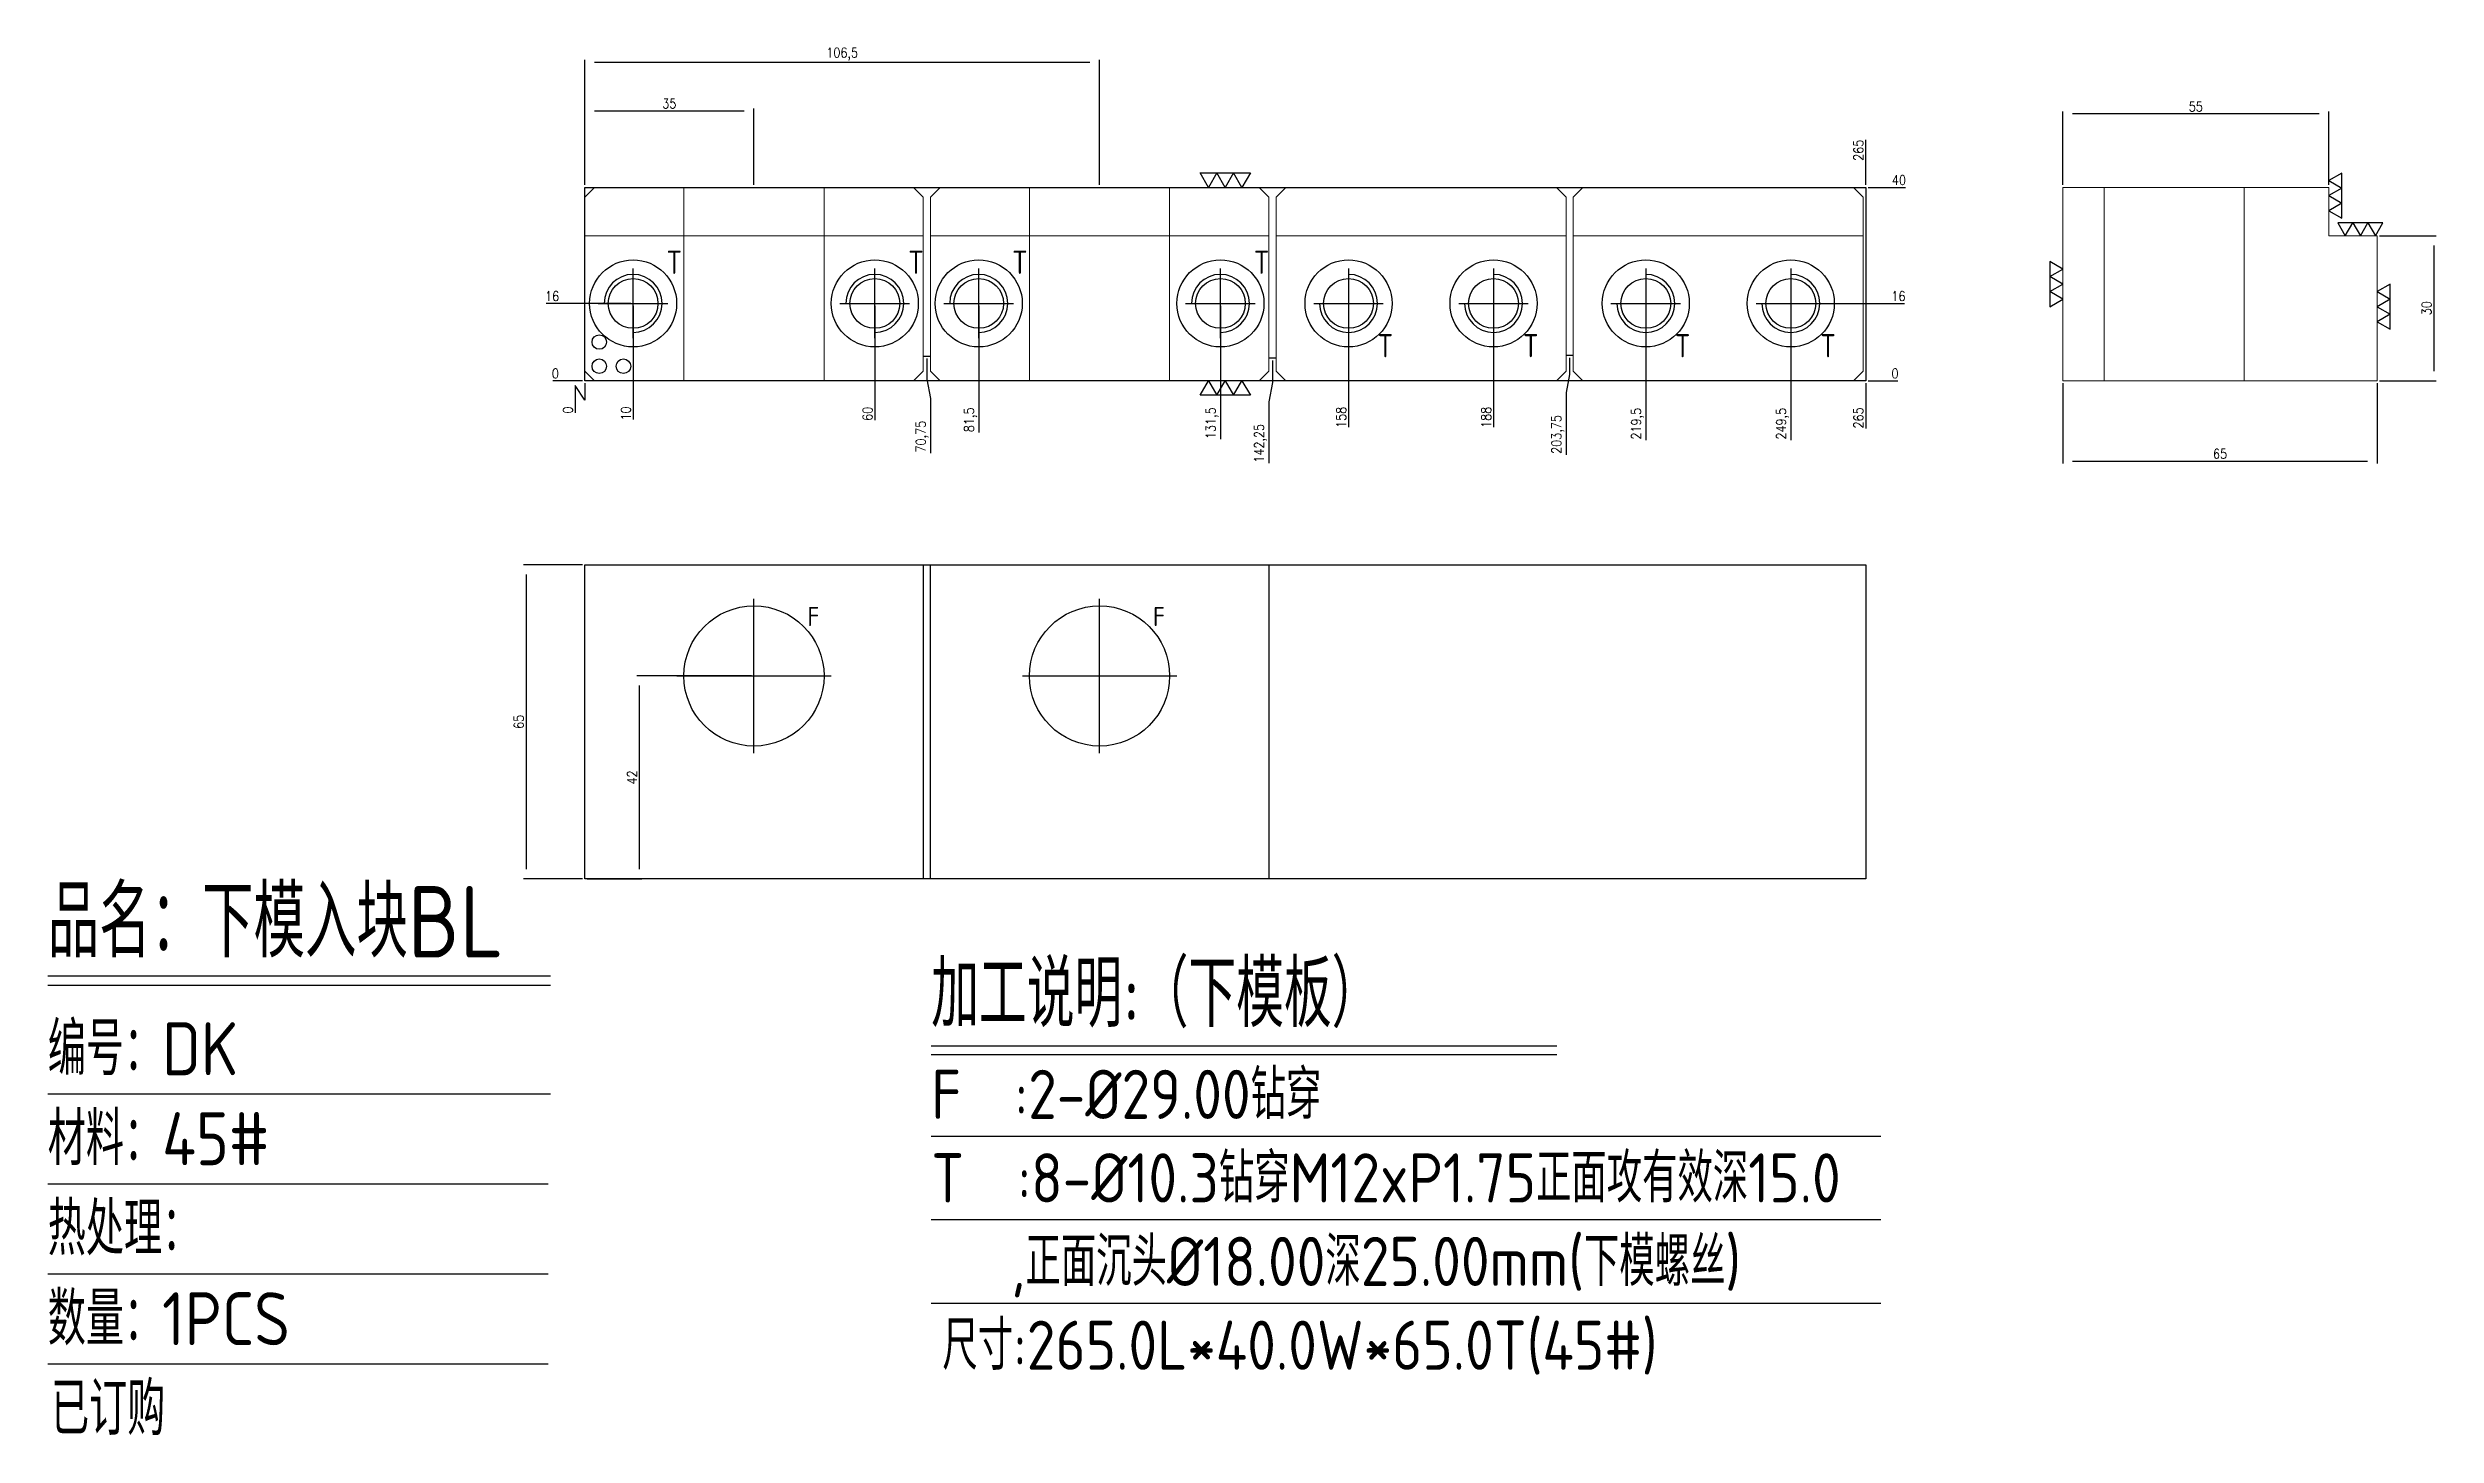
# Model space of a CAD drawing. Header units: millimetres. Extents: x 123416 to 123910, y -1061 to -774.
import ezdxf
from ezdxf.enums import TextEntityAlignment as Align

# ---------------------------------------------------------------- set-up
doc = ezdxf.new("R2010")
doc.units = ezdxf.units.MM
doc.linetypes.add('CENTER', pattern=[0])
doc.linetypes.add('HIDDEN', pattern=[0])
for name, color, linetype in [('DIE_P', 2, 'Continuous'), ('DIM', 4, 'Continuous'), ('PRESS', 3, 'Continuous'), ('TEXT', 4, 'Continuous')]:
    doc.layers.add(name, color=color, linetype=linetype)
doc.styles.add('gbenor', font='gbenor.shx', dxfattribs={"bigfont": 'gbcbig.shx'})
doc.styles.get("Standard").update_dxf_attribs({"font": 'txt.shx', "width": 0.85, "bigfont": 'ctxt.shx'})
doc.dimstyles.new('T-2-WX', dxfattribs={"dimtxt": 2, "dimasz": 2, "dimexe": 0.5, "dimexo": 0.5, "dimgap": 0.5, "dimtad": 1, "dimtxsty": 'Standard', "dimblk": 'OPEN30', "dimcen": 0, "dimazin": 3, "dimtfac": 1, "dimtmove": 0, "dimatfit": 3, "dimldrblk": 'OPEN30', "dimlwd": -1, "dimlwe": -1})

# ---------------------------------------------------------------- blocks, each defined once
blk = doc.blocks.new('*D7579')
at = {"layer": 'Defpoints', "color": 0}
for p in [(123832.85, -843.17), (123897.85, -843.17), (123897.85, -859.78)]:
    blk.add_point(p, dxfattribs=at)
at = {"layer": 'DIM', "color": 0}
for p, q in [((123832.85, -843.67), (123832.85, -860.28)), ((123897.85, -843.67), (123897.85, -860.28)), ((123834.85, -859.78), (123895.85, -859.78))]:
    blk.add_line(p, q, dxfattribs=at)
at = {"layer": 'DIM', "color": 0, "insert": (123865.35, -858.28), "char_height": 2, "attachment_point": 5}
blk.add_mtext('65', dxfattribs=at)
blk = doc.blocks.new('_Open30')
blk = doc.blocks.new('*D7580')
at = {"layer": 'Defpoints', "color": 0}
for p in [(123832.85, -787.96), (123832.85, -803.17), (123887.85, -803.17)]:
    blk.add_point(p, dxfattribs=at)
at = {"layer": 'DIM', "color": 0}
for p, q in [((123832.85, -802.67), (123832.85, -787.46)), ((123885.85, -787.96), (123834.85, -787.96)), ((123887.85, -802.67), (123887.85, -787.46))]:
    blk.add_line(p, q, dxfattribs=at)
at = {"layer": 'DIM', "color": 0, "insert": (123860.35, -786.46), "char_height": 2, "attachment_point": 5}
blk.add_mtext('55', dxfattribs=at)
blk = doc.blocks.new('*D7581')
at = {"layer": 'Defpoints', "color": 0}
for p in [(123897.85, -813.17), (123897.85, -843.17), (123909.57, -843.17)]:
    blk.add_point(p, dxfattribs=at)
at = {"layer": 'DIM', "color": 0}
for p, q in [((123898.35, -813.17), (123910.07, -813.17)), ((123909.57, -815.17), (123909.57, -841.17)), ((123898.35, -843.17), (123910.07, -843.17))]:
    blk.add_line(p, q, dxfattribs=at)
at = {"layer": 'DIM', "color": 0, "insert": (123908.07, -828.17), "char_height": 2, "attachment_point": 5, "rotation": 90}
blk.add_mtext('30', dxfattribs=at)
blk = doc.blocks.new('*D7582')
at = {"layer": 'Defpoints', "color": 0}
for p in [(123527.05, -881.24), (123514.9, -946.24), (123527.05, -946.24)]:
    blk.add_point(p, dxfattribs=at)
at = {"layer": 'DIM', "color": 0}
for p, q in [((123526.55, -881.24), (123514.4, -881.24)), ((123514.9, -883.24), (123514.9, -944.24)), ((123526.55, -946.24), (123514.4, -946.24))]:
    blk.add_line(p, q, dxfattribs=at)
at = {"layer": 'DIM', "color": 0, "insert": (123513.4, -913.74), "char_height": 2, "attachment_point": 5, "rotation": 90}
blk.add_mtext('65', dxfattribs=at)
blk = doc.blocks.new('*D7583')
at = {"layer": 'Defpoints', "color": 0}
for p in [(123562.05, -904.24), (123527.05, -946.24), (123538.34, -946.24)]:
    blk.add_point(p, dxfattribs=at)
at = {"layer": 'DIM', "color": 0, "linetype": 'Continuous'}
for p, q in [((123561.55, -904.24), (123537.84, -904.24)), ((123538.34, -906.24), (123538.34, -944.24)), ((123527.55, -946.24), (123538.84, -946.24))]:
    blk.add_line(p, q, dxfattribs=at)
at = {"layer": 'DIM', "color": 0, "insert": (123536.84, -925.24), "char_height": 2, "attachment_point": 5, "rotation": 90}
blk.add_mtext('42', dxfattribs=at)
blk = doc.blocks.new('*D7584')
at = {"layer": 'Defpoints', "color": 0}
for p in [(123527.05, -843.17), (123792.05, -843.17), (123797.05, -843.17)]:
    blk.add_point(p, dxfattribs=at)
at = {"layer": 'DIM', "color": 0}
blk.add_line((123792.55, -843.17), (123798.68, -843.17), dxfattribs=at)
at = {"layer": 'DIM', "color": 0, "insert": (123798.12, -841.67), "char_height": 2, "attachment_point": 5}
blk.add_mtext('0', dxfattribs=at)
blk = doc.blocks.new('*D7585')
at = {"layer": 'Defpoints', "color": 0}
for p in [(123776.55, -827.17), (123797.05, -827.17), (123527.05, -843.17)]:
    blk.add_point(p, dxfattribs=at)
at = {"layer": 'DIM', "color": 0}
blk.add_line((123777.05, -827.17), (123800.06, -827.17), dxfattribs=at)
at = {"layer": 'DIM', "color": 0, "insert": (123798.81, -825.67), "char_height": 2, "attachment_point": 5}
blk.add_mtext('16', dxfattribs=at)
blk = doc.blocks.new('*D7586')
at = {"layer": 'Defpoints', "color": 0}
for p in [(123792.05, -803.17), (123797.05, -803.17), (123527.05, -843.17)]:
    blk.add_point(p, dxfattribs=at)
at = {"layer": 'DIM', "color": 0}
blk.add_line((123792.55, -803.17), (123800.3, -803.17), dxfattribs=at)
at = {"layer": 'DIM', "color": 0, "insert": (123798.93, -801.67), "char_height": 2, "attachment_point": 5}
blk.add_mtext('40', dxfattribs=at)
blk = doc.blocks.new('*D7587')
at = {"layer": 'Defpoints', "color": 0}
for p in [(123522.05, -843.17), (123527.05, -843.17), (123527.05, -843.17)]:
    blk.add_point(p, dxfattribs=at)
at = {"layer": 'DIM', "color": 0}
blk.add_line((123526.55, -843.17), (123520.42, -843.17), dxfattribs=at)
at = {"layer": 'DIM', "color": 0, "insert": (123520.98, -841.67), "char_height": 2, "attachment_point": 5}
blk.add_mtext('0', dxfattribs=at)
blk = doc.blocks.new('*D7588')
at = {"layer": 'Defpoints', "color": 0}
for p in [(123522.05, -827.17), (123537.05, -827.17), (123527.05, -843.17)]:
    blk.add_point(p, dxfattribs=at)
at = {"layer": 'DIM', "color": 0}
blk.add_line((123536.55, -827.17), (123519.04, -827.17), dxfattribs=at)
at = {"layer": 'DIM', "color": 0, "insert": (123520.3, -825.67), "char_height": 2, "attachment_point": 5}
blk.add_mtext('16', dxfattribs=at)
blk = doc.blocks.new('*D7589')
at = {"layer": 'Defpoints', "color": 0}
for p in [(123527.05, -843.17), (123792.05, -843.17), (123792.05, -848.17)]:
    blk.add_point(p, dxfattribs=at)
at = {"layer": 'DIM', "color": 0}
blk.add_line((123792.05, -843.67), (123792.05, -853.04), dxfattribs=at)
at = {"layer": 'DIM', "color": 0, "insert": (123790.55, -850.86), "char_height": 2, "attachment_point": 5, "rotation": 90}
blk.add_mtext('265', dxfattribs=at)
blk = doc.blocks.new('*D7590')
at = {"layer": 'Defpoints', "color": 0}
for p in [(123776.55, -827.17), (123527.05, -843.17), (123776.55, -848.17)]:
    blk.add_point(p, dxfattribs=at)
at = {"layer": 'DIM', "color": 0}
blk.add_line((123776.55, -827.67), (123776.55, -855.47), dxfattribs=at)
at = {"layer": 'DIM', "color": 0, "insert": (123774.86, -852.07), "char_height": 2, "attachment_point": 5, "rotation": 90}
blk.add_mtext('249,5', dxfattribs=at)
blk = doc.blocks.new('*D7591')
at = {"layer": 'Defpoints', "color": 0}
for p in [(123746.55, -827.17), (123527.05, -843.17), (123746.55, -848.17)]:
    blk.add_point(p, dxfattribs=at)
at = {"layer": 'DIM', "color": 0}
blk.add_line((123746.55, -827.67), (123746.55, -855.47), dxfattribs=at)
at = {"layer": 'DIM', "color": 0, "insert": (123744.86, -852.07), "char_height": 2, "attachment_point": 5, "rotation": 90}
blk.add_mtext('219,5', dxfattribs=at)
blk = doc.blocks.new('*D7592')
at = {"layer": 'Defpoints', "color": 0}
for p in [(123715.05, -827.17), (123527.05, -843.17), (123715.05, -848.17)]:
    blk.add_point(p, dxfattribs=at)
at = {"layer": 'DIM', "color": 0}
blk.add_line((123715.05, -827.67), (123715.05, -852.8), dxfattribs=at)
at = {"layer": 'DIM', "color": 0, "insert": (123713.55, -850.74), "char_height": 2, "attachment_point": 5, "rotation": 90}
blk.add_mtext('188', dxfattribs=at)
blk = doc.blocks.new('*D7593')
at = {"layer": 'Defpoints', "color": 0}
for p in [(123685.05, -827.17), (123527.05, -843.17), (123685.05, -848.17)]:
    blk.add_point(p, dxfattribs=at)
at = {"layer": 'DIM', "color": 0}
blk.add_line((123685.05, -827.67), (123685.05, -852.8), dxfattribs=at)
at = {"layer": 'DIM', "color": 0, "insert": (123683.55, -850.74), "char_height": 2, "attachment_point": 5, "rotation": 90}
blk.add_mtext('158', dxfattribs=at)
blk = doc.blocks.new('*D7594')
at = {"layer": 'Defpoints', "color": 0}
for p in [(123658.55, -827.17), (123527.05, -843.17), (123658.55, -848.17)]:
    blk.add_point(p, dxfattribs=at)
at = {"layer": 'DIM', "color": 0}
blk.add_line((123658.55, -827.67), (123658.55, -855.23), dxfattribs=at)
at = {"layer": 'DIM', "color": 0, "insert": (123656.86, -851.95), "char_height": 2, "attachment_point": 5, "rotation": 90}
blk.add_mtext('131,5', dxfattribs=at)
blk = doc.blocks.new('*D7595')
at = {"layer": 'Defpoints', "color": 0}
for p in [(123608.55, -827.17), (123527.05, -843.17), (123608.55, -848.17)]:
    blk.add_point(p, dxfattribs=at)
at = {"layer": 'DIM', "color": 0}
blk.add_line((123608.55, -827.67), (123608.55, -853.85), dxfattribs=at)
at = {"layer": 'DIM', "color": 0, "insert": (123606.86, -851.26), "char_height": 2, "attachment_point": 5, "rotation": 90}
blk.add_mtext('81,5', dxfattribs=at)
blk = doc.blocks.new('*D7596')
at = {"layer": 'Defpoints', "color": 0}
for p in [(123587.05, -827.17), (123527.05, -843.17), (123587.05, -848.17)]:
    blk.add_point(p, dxfattribs=at)
at = {"layer": 'DIM', "color": 0}
blk.add_line((123587.05, -827.67), (123587.05, -851.34), dxfattribs=at)
at = {"layer": 'DIM', "color": 0, "insert": (123585.55, -850.01), "char_height": 2, "attachment_point": 5, "rotation": 90}
blk.add_mtext('60', dxfattribs=at)
blk = doc.blocks.new('*D7597')
at = {"layer": 'Defpoints', "color": 0}
for p in [(123537.05, -827.17), (123527.05, -843.17), (123537.05, -848.17)]:
    blk.add_point(p, dxfattribs=at)
at = {"layer": 'DIM', "color": 0}
blk.add_line((123537.05, -827.67), (123537.05, -851.18), dxfattribs=at)
at = {"layer": 'DIM', "color": 0, "insert": (123535.55, -849.93), "char_height": 2, "attachment_point": 5, "rotation": 90}
blk.add_mtext('10', dxfattribs=at)
blk = doc.blocks.new('*D7598')
at = {"layer": 'Defpoints', "color": 0}
for p in [(123527.05, -843.17), (123527.05, -843.17), (123525.05, -848.17)]:
    blk.add_point(p, dxfattribs=at)
at = {"layer": 'DIM', "color": 0}
for p, q in [((123527.05, -847.17), (123525.05, -844.17)), ((123525.05, -844.17), (123525.05, -849.8)), ((123527.05, -843.67), (123527.05, -847.17))]:
    blk.add_line(p, q, dxfattribs=at)
at = {"layer": 'DIM', "color": 0, "insert": (123523.55, -849.24), "char_height": 2, "attachment_point": 5, "rotation": 90}
blk.add_mtext('0', dxfattribs=at)
blk = doc.blocks.new('*D7599')
at = {"layer": 'Defpoints', "color": 0}
for p in [(123792.05, -798.17), (123792.05, -803.17), (123527.05, -843.17)]:
    blk.add_point(p, dxfattribs=at)
at = {"layer": 'DIM', "color": 0}
blk.add_line((123792.05, -802.67), (123792.05, -793.3), dxfattribs=at)
at = {"layer": 'DIM', "color": 0, "insert": (123790.55, -795.49), "char_height": 2, "attachment_point": 5, "rotation": 90}
blk.add_mtext('265', dxfattribs=at)
blk = doc.blocks.new('*D7600')
at = {"layer": 'Defpoints', "color": 0}
for p in [(123562.05, -787.33), (123527.05, -803.17), (123562.05, -803.17)]:
    blk.add_point(p, dxfattribs=at)
at = {"layer": 'DIM', "color": 0}
for p, q in [((123527.05, -802.67), (123527.05, -786.83)), ((123529.05, -787.33), (123560.05, -787.33)), ((123562.05, -802.67), (123562.05, -786.83))]:
    blk.add_line(p, q, dxfattribs=at)
at = {"layer": 'DIM', "color": 0, "insert": (123544.55, -785.83), "char_height": 2, "attachment_point": 5}
blk.add_mtext('35', dxfattribs=at)
blk = doc.blocks.new('*D7601')
at = {"layer": 'Defpoints', "color": 0}
for p in [(123633.55, -777.29), (123527.05, -803.17), (123633.55, -803.17)]:
    blk.add_point(p, dxfattribs=at)
at = {"layer": 'DIM', "color": 0}
for p, q in [((123527.05, -802.67), (123527.05, -776.79)), ((123529.05, -777.29), (123631.55, -777.29)), ((123633.55, -802.67), (123633.55, -776.79))]:
    blk.add_line(p, q, dxfattribs=at)
at = {"layer": 'DIM', "color": 0, "insert": (123580.3, -775.6), "char_height": 2, "attachment_point": 5}
blk.add_mtext('106,5', dxfattribs=at)
blk = doc.blocks.new('*D7602')
at = {"layer": 'Defpoints', "color": 0}
for p in [(123597.8, -838.1), (123527.05, -843.17), (123598.55, -850.84)]:
    blk.add_point(p, dxfattribs=at)
at = {"layer": 'DIM', "color": 0}
for p, q in [((123597.8, -838.6), (123597.8, -842.84)), ((123597.8, -842.84), (123598.55, -846.84)), ((123598.55, -846.84), (123598.55, -858.14))]:
    blk.add_line(p, q, dxfattribs=at)
at = {"layer": 'DIM', "color": 0, "insert": (123596.86, -854.74), "char_height": 2, "attachment_point": 5, "rotation": 90}
blk.add_mtext('70,75', dxfattribs=at)
blk = doc.blocks.new('*D7603')
at = {"layer": 'Defpoints', "color": 0}
for p in [(123669.3, -838.46), (123527.05, -843.17), (123668.55, -851.53)]:
    blk.add_point(p, dxfattribs=at)
at = {"layer": 'DIM', "color": 0}
for p, q in [((123669.3, -838.96), (123669.3, -843.53)), ((123669.3, -843.53), (123668.55, -847.53)), ((123668.55, -847.53), (123668.55, -860.21))]:
    blk.add_line(p, q, dxfattribs=at)
at = {"layer": 'DIM', "color": 0, "insert": (123666.86, -856.12), "char_height": 2, "attachment_point": 5, "rotation": 90}
blk.add_mtext('142,25', dxfattribs=at)
blk = doc.blocks.new('*D7604')
at = {"layer": 'Defpoints', "color": 0}
for p in [(123730.8, -837.91), (123527.05, -843.17), (123730.05, -849.58)]:
    blk.add_point(p, dxfattribs=at)
at = {"layer": 'DIM', "color": 0}
for p, q in [((123730.8, -838.41), (123730.8, -841.91)), ((123730.8, -841.91), (123730.05, -845.58)), ((123730.05, -845.58), (123730.05, -858.5))]:
    blk.add_line(p, q, dxfattribs=at)
at = {"layer": 'DIM', "color": 0, "insert": (123728.36, -854.29), "char_height": 2, "attachment_point": 5, "rotation": 90}
blk.add_mtext('203,75', dxfattribs=at)

msp = doc.modelspace()

# ---------------------------------------------------------------- linework, layer by layer
at = {"layer": 'DIE_P', "linetype": 'HIDDEN', "lineweight": 18}
for p, q in [((123527.051, -813.171), (123597.051, -813.171)), ((123598.551, -813.171), (123668.551, -813.171)), ((123730.051, -813.171), (123670.051, -813.171)), ((123791.551, -813.171), (123731.551, -813.171))]:
    msp.add_line(p, q, dxfattribs=at)
at = {"layer": 'DIE_P'}
for p, q in [((123537.051, -834.371), (123537.051, -819.971)), ((123587.051, -834.371), (123587.051, -819.971)), ((123608.551, -834.371), (123608.551, -819.971)), ((123658.551, -834.371), (123658.551, -819.971)), ((123685.051, -819.971), (123685.051, -834.371)), ((123715.051, -819.971), (123715.051, -834.371)), ((123746.551, -819.971), (123746.551, -834.371)), ((123776.551, -819.971), (123776.551, -834.371)), ((123529.851, -827.171), (123544.251, -827.171)), ((123579.851, -827.171), (123594.251, -827.171)), ((123601.351, -827.171), (123615.751, -827.171)), ((123651.351, -827.171), (123665.751, -827.171)), ((123677.851, -827.171), (123692.251, -827.171)), ((123707.851, -827.171), (123722.251, -827.171)), ((123739.351, -827.171), (123753.751, -827.171)), ((123769.351, -827.171), (123783.751, -827.171))]:
    msp.add_line(p, q, dxfattribs=at)
at = {"layer": 'DIE_P', "color": 4}
for p, q in [((123597.051, -838.105), (123598.551, -838.105)), ((123668.551, -838.462), (123670.051, -838.462)), ((123730.051, -837.911), (123731.551, -837.911))]:
    msp.add_line(p, q, dxfattribs=at)
at = {"layer": 'DIE_P', "color": 4, "linetype": 'CENTER'}
for p, q in [((123562.051, -920.189), (123562.051, -888.289)), ((123633.551, -920.189), (123633.551, -888.289)), ((123546.101, -904.239), (123578.001, -904.239)), ((123617.601, -904.239), (123649.501, -904.239))]:
    msp.add_line(p, q, dxfattribs=at)
at = {"layer": 'DIE_P', "color": 4}
for points in [[(123664.747, -800.171), (123663.015, -803.171), (123661.283, -800.171), (123659.551, -803.171), (123657.818, -800.171), (123656.086, -803.171), (123654.354, -800.171), (123664.747, -800.171)], [(123654.354, -846.171), (123656.086, -843.171), (123657.818, -846.171), (123659.551, -843.171), (123661.283, -846.171), (123663.015, -843.171), (123664.747, -846.171), (123654.354, -846.171)]]:
    msp.add_lwpolyline(points, close=True, dxfattribs=at)
at = {"layer": 'DIE_P', "lineweight": 18}
for points in [[(123597.051, -805.171), (123597.051, -841.171), (123595.051, -843.171), (123529.051, -843.171), (123527.051, -841.171), (123527.051, -805.171), (123529.051, -803.171), (123595.051, -803.171)], [(123668.551, -805.171), (123668.551, -841.171), (123666.551, -843.171), (123600.551, -843.171), (123598.551, -841.171), (123598.551, -805.171), (123600.551, -803.171), (123666.551, -803.171)], [(123670.051, -805.171), (123670.051, -841.171), (123672.051, -843.171), (123728.051, -843.171), (123730.051, -841.171), (123730.051, -805.171), (123728.051, -803.171), (123672.051, -803.171)], [(123731.551, -805.171), (123731.551, -841.171), (123733.551, -843.171), (123789.551, -843.171), (123791.551, -841.171), (123791.551, -805.171), (123789.551, -803.171), (123733.551, -803.171)], [(123887.847, -803.171), (123832.847, -803.171), (123832.847, -843.171), (123897.847, -843.171), (123897.847, -813.171), (123887.847, -813.171)]]:
    msp.add_lwpolyline(points, close=True, dxfattribs=at)
at = {"layer": 'DIE_P', "linetype": 'HIDDEN', "lineweight": 18}
for points in [[(123547.551, -843.171), (123547.551, -803.171)], [(123576.551, -843.171), (123576.551, -803.171)], [(123619.051, -843.171), (123619.051, -803.171)], [(123648.051, -843.171), (123648.051, -803.171)], [(123841.347, -843.171), (123841.347, -803.171)], [(123870.347, -843.171), (123870.347, -803.171)]]:
    msp.add_lwpolyline(points, dxfattribs=at)
at = {"layer": 'DIE_P'}
for centre, radius in [((123537.051, -827.171), 9), ((123587.051, -827.171), 9), ((123608.551, -827.171), 9), ((123658.551, -827.171), 9), ((123685.051, -827.171), 9), ((123715.051, -827.171), 9), ((123746.551, -827.171), 9), ((123776.551, -827.171), 9), ((123537.051, -827.171), 5.15), ((123587.051, -827.171), 5.15), ((123608.551, -827.171), 5.15), ((123658.551, -827.171), 5.15), ((123685.051, -827.171), 5.15), ((123715.051, -827.171), 5.15), ((123746.551, -827.171), 5.15), ((123776.551, -827.171), 5.15)]:
    msp.add_circle(centre, radius, dxfattribs=at)
at = {"layer": 'DIE_P', "linetype": 'Continuous'}
for centre in [(123562.051, -904.239), (123633.551, -904.239)]:
    msp.add_circle(centre, 14.5, dxfattribs=at)
at = {"layer": 'DIE_P'}
for centre, start, end in [((123537.051, -827.171), 270, 180), ((123587.051, -827.171), 270, 180), ((123608.551, -827.171), 270, 180), ((123658.551, -827.171), 270, 180), ((123685.051, -827.171), 180, 90), ((123715.051, -827.171), 180, 90), ((123746.551, -827.171), 180, 90), ((123776.551, -827.171), 180, 90)]:
    msp.add_arc(centre, 6, start, end, dxfattribs=at)
at = {"layer": 'DIM', "color": 4, "linetype": 'Continuous', "lineweight": 25}
for p, q in [((123415.961, -966.311), (123519.941, -966.311)), ((123415.961, -968.227), (123519.941, -968.227)), ((123415.961, -990.676), (123519.941, -990.676)), ((123415.961, -1009.291), (123519.489, -1009.291)), ((123415.961, -1027.907), (123519.489, -1027.907)), ((123415.961, -1046.523), (123519.489, -1046.523))]:
    msp.add_line(p, q, dxfattribs=at)
at = {"layer": 'PRESS', "color": 8, "linetype": 'HIDDEN'}
for points in [[(123527.051, -843.171), (123527.051, -803.171), (123792.051, -803.171), (123792.051, -843.171)], [(123527.051, -881.239), (123792.051, -881.239), (123792.051, -946.239), (123527.051, -946.239)]]:
    msp.add_lwpolyline(points, close=True, dxfattribs=at)
at = {"layer": 'TEXT', "color": 3, "linetype": 'Continuous'}
for p, q in [((123598.729, -980.787), (123728.15, -980.787)), ((123598.729, -982.566), (123728.15, -982.566)), ((123598.729, -999.438), (123795.149, -999.438)), ((123598.729, -1016.717), (123795.149, -1016.717)), ((123598.729, -1033.996), (123795.149, -1033.996))]:
    msp.add_line(p, q, dxfattribs=at)
at = {"layer": 'TEXT'}
for points in [[(123890.547, -800.204), (123887.847, -801.763), (123890.547, -803.321), (123887.847, -804.88), (123890.547, -806.439), (123887.847, -807.998), (123890.547, -809.557), (123890.547, -800.204)], [(123889.7, -810.471), (123891.259, -813.171), (123892.818, -810.471), (123894.376, -813.171), (123895.935, -810.471), (123897.494, -813.171), (123899.053, -810.471), (123889.7, -810.471)], [(123830.147, -827.848), (123832.847, -826.289), (123830.147, -824.73), (123832.847, -823.171), (123830.147, -821.612), (123832.847, -820.053), (123830.147, -818.495), (123830.147, -827.848)], [(123900.547, -823.171), (123897.847, -824.73), (123900.547, -826.289), (123897.847, -827.848), (123900.547, -829.406), (123897.847, -830.965), (123900.547, -832.524), (123900.547, -823.171)]]:
    msp.add_lwpolyline(points, close=True, dxfattribs=at)
at = {"layer": 'TEXT', "color": 2}
for points in [[(123527.051, -881.239), (123597.051, -881.239), (123597.051, -946.239), (123527.051, -946.239)], [(123598.551, -881.239), (123668.551, -881.239), (123668.551, -946.239), (123598.551, -946.239)]]:
    msp.add_lwpolyline(points, close=True, dxfattribs=at)
at = {"layer": 'TEXT', "color": 4}
for centre in [(123530.051, -835.171), (123530.051, -840.171), (123535.051, -840.171)]:
    msp.add_circle(centre, 1.5, dxfattribs=at)

# ---------------------------------------------------------------- texts
at = {"layer": 'DIM', "color": 3, "linetype": 'Continuous', "lineweight": 25, "style": 'gbenor'}
for s, height, p in [('品名：下模入块BL', 14.7832, (123415.961, -962.478)), ('编号：DK', 10.9505, (123415.961, -986.843)), ('材料：45#', 10.9505, (123415.961, -1005.459)), ('热处理： ', 10.9505, (123415.961, -1024.075)), ('数量：1PCS', 10.9505, (123415.961, -1042.69)), ('已订购', 10.9505, (123416.627, -1061.306))]:
    msp.add_text(s, height=height, dxfattribs=at).set_placement(p)
at = {"layer": 'TEXT', "color": 4, "linetype": 'Continuous', "style": 'gbenor'}
for s, height, p in [('T', 4.8, (123545.559, -818.662)), ('T', 4.8, (123595.571, -818.66)), ('T', 4.8, (123617.059, -818.662)), ('T', 4.8, (123667.071, -818.66)), ('T', 4.8, (123692.669, -835.913)), ('T', 4.8, (123722.764, -835.913)), ('T', 4.8, (123754.169, -835.913)), ('T', 4.8, (123784.264, -835.913)), ('F', 4, (123574.331, -891.959)), ('F', 4, (123645.831, -891.959))]:
    msp.add_text(s, height=height, dxfattribs=at).set_placement(p, align=Align.MIDDLE_CENTER)
for s, height, p in [('加工说明:（下模板）', 13.7214, (123598.729, -976.874)), ('F  :2-%%C29.00钻穿', 10.164, (123598.729, -995.881)), ('T  :8-%%C10.3钻穿M12xP1.75正面攻有效深15.0', 10.164, (123598.729, -1013.16)), ('   ,正面沉头%%C18.00深25.00mm(下模螺丝)', 10.164, (123598.729, -1030.439)), ('尺寸:265.0L*40.0W*65.0T(45#)', 10.164, (123601.034, -1047.774))]:
    msp.add_text(s, height=height, dxfattribs=at).set_placement(p)

# ---------------------------------------------------------------- dimensions: what is measured, and where the dimension line sits
at = {"layer": 'DIM', "color": 4}
for base, p2, picture, middle in [((123633.551, -777.287), (123633.551, -803.171), '*D7601', (123580.301, -775.597)), ((123562.051, -787.333), (123562.051, -803.171), '*D7600', (123544.551, -785.833))]:
    dim = msp.add_linear_dim(base=base, p1=(123527.051, -803.171), p2=p2, dimstyle='T-2-WX', dxfattribs=at)
    dim.commit()
    dim.dimension.update_dxf_attribs({"geometry": picture, "text_midpoint": middle})
at = {"layer": 'DIM', "color": 94}
for base, p1, p2, picture, middle in [((123832.847, -787.962), (123887.847, -803.171), (123832.847, -803.171), '*D7580', (123860.347, -786.462)), ((123897.847, -859.783), (123832.847, -843.171), (123897.847, -843.171), '*D7579', (123865.347, -858.283))]:
    dim = msp.add_linear_dim(base=base, p1=p1, p2=p2, dimstyle='T-2-WX', dxfattribs=at)
    dim.commit()
    dim.dimension.update_dxf_attribs({"geometry": picture, "text_midpoint": middle})
at = {"layer": 'DIM'}
for feature_location, offset, dtype, origin, picture, middle in [((123792.051, -803.171), (0, 5), 1, (123527.051, -843.171), '*D7599', (123790.551, -795.485)), ((123792.051, -803.171), (5, 0), 0, (123527.051, -843.171), '*D7586', (123798.927, -801.671)), ((123537.051, -827.171), (-15, 0), 0, (123527.051, -843.171), '*D7588', (123520.296, -825.671)), ((123776.551, -827.171), (20.5, 0), 0, (123527.051, -843.171), '*D7585', (123798.805, -825.671)), ((123776.551, -827.171), (0, -21), 1, (123527.051, -843.171), '*D7590', (123774.86, -852.071)), ((123746.551, -827.171), (0, -21), 1, (123527.051, -843.171), '*D7591', (123744.86, -852.071)), ((123715.051, -827.171), (0, -21), 1, (123527.051, -843.171), '*D7592', (123713.551, -850.735)), ((123685.051, -827.171), (0, -21), 1, (123527.051, -843.171), '*D7593', (123683.551, -850.735)), ((123658.551, -827.171), (0, -21), 1, (123527.051, -843.171), '*D7594', (123656.86, -851.95)), ((123608.551, -827.171), (0, -21), 1, (123527.051, -843.171), '*D7595', (123606.86, -851.262)), ((123587.051, -827.171), (0, -21), 1, (123527.051, -843.171), '*D7596', (123585.551, -850.007)), ((123537.051, -827.171), (0, -21), 1, (123527.051, -843.171), '*D7597', (123535.551, -849.926)), ((123527.050546366, -843.17106208), (-5, 0), 0, (123527.050546366, -843.17106208), '*D7587', (123520.9838797, -841.67106208)), ((123527.050546366, -843.17106208), (-2, -5), 1, (123527.050546366, -843.17106208), '*D7598', (123523.550546366, -849.237728747)), ((123792.050546366, -843.17106208), (5, 0), 0, (123527.050546366, -843.17106208), '*D7584', (123798.117213033, -841.67106208)), ((123792.051, -843.171), (0, -5), 1, (123527.051, -843.171), '*D7589', (123790.551, -850.857))]:
    dim = msp.add_ordinate_dim(feature_location=feature_location, offset=offset, dtype=dtype, origin=origin, dimstyle='T-2-WX', dxfattribs=at)
    dim.commit()
    dim.dimension.update_dxf_attribs({"geometry": picture, "text_midpoint": middle})
at = {"layer": 'DIM', "color": 94}
dim = msp.add_linear_dim(base=(123909.572, -843.171), p1=(123897.847, -813.171), p2=(123897.847, -843.171), angle=270, dimstyle='T-2-WX', dxfattribs=at)
dim.commit()
dim.dimension.update_dxf_attribs({"geometry": '*D7581', "text_midpoint": (123908.072, -828.171)})
at = {"layer": 'DIM', "color": 4}
for feature_location, offset, picture, middle in [((123730.801, -837.911), (-0.75, -11.668), '*D7604', (123728.36, -854.288)), ((123597.801, -838.105), (0.75, -12.733), '*D7602', (123596.86, -854.738)), ((123669.301, -838.462), (-0.75, -13.07), '*D7603', (123666.86, -856.121))]:
    dim = msp.add_ordinate_dim(feature_location=feature_location, offset=offset, dtype=1, origin=(123527.051, -843.171), dimstyle='T-2-WX', dxfattribs=at)
    dim.commit()
    dim.dimension.update_dxf_attribs({"geometry": picture, "text_midpoint": middle})
at = {"layer": 'DIM'}
dim = msp.add_linear_dim(base=(123514.896, -946.239), p1=(123527.051, -881.239), p2=(123527.051, -946.239), angle=90, dimstyle='T-2-WX', dxfattribs=at)
dim.commit()
dim.dimension.update_dxf_attribs({"geometry": '*D7582', "text_midpoint": (123514.896, -913.739), "dimtype": 160})
at = {"layer": 'DIM', "linetype": 'Continuous'}
dim = msp.add_linear_dim(base=(123538.336, -946.239), p1=(123562.051, -904.239), p2=(123527.051, -946.239), angle=90, dimstyle='T-2-WX', dxfattribs=at)
dim.commit()
dim.dimension.update_dxf_attribs({"geometry": '*D7583', "text_midpoint": (123536.836, -925.239)})

doc.saveas('drawing.dxf')
